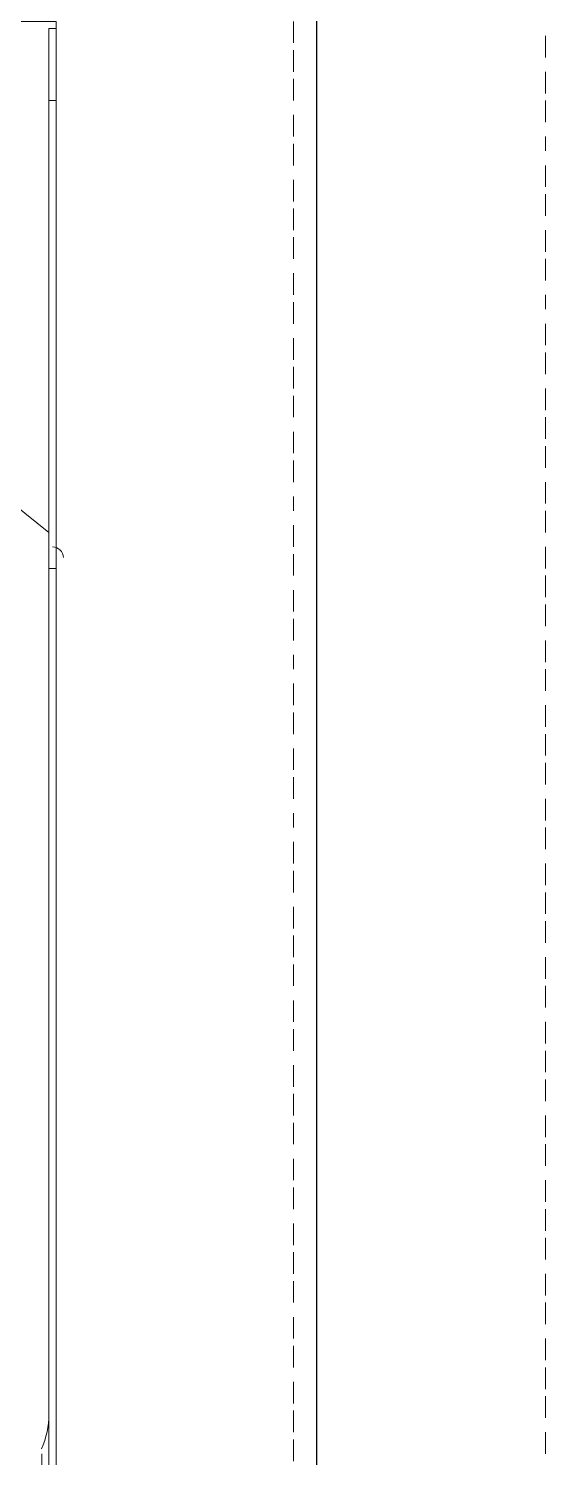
# Model space of a CAD drawing. Header units: millimetres. Extents: x 42 to 552, y 43 to 535.
# Drawn here: x 475.0492 to 475.1411, y 496.0062 to 496.2602 of the extents above; entities that cross this region are included whole.
import ezdxf

# ---------------------------------------------------------------- set-up
doc = ezdxf.new("R2010")
doc.units = ezdxf.units.MM
doc.header["$LTSCALE"] = 0.75
doc.header["$MEASUREMENT"] = 0
doc.layers.add('PDF_0', color=7, linetype='Continuous')
doc.layers.add('PENA_05', color=5, linetype='Continuous')

msp = doc.modelspace()

# ---------------------------------------------------------------- linework, layer by layer
at = {"layer": 'PDF_0', "lineweight": 18}
for points in [[(475.0451139376069, 496.2461017824165), (474.9043478181698, 496.2473814744116), (474.9043478181698, 496.2588987023654), (474.8889915142313, 496.2588987023654), (474.8889915142313, 496.2473814744116), (474.8864321302417, 496.2473814744116), (474.8864321302417, 496.2614580863552), (474.9081868941544, 496.2614580863552), (474.9081868941544, 496.264017470345), (474.9094665861494, 496.264017470345), (474.9107462781444, 496.252500242391), (475.0463936296019, 496.2512205503962), (475.0463936296019, 496.264017470345), (475.0476733215964, 496.264017470345), (475.0476733215964, 496.2614580863552), (475.0540717815711, 496.2614580863552), (475.0540717815711, 496.2601783943602), (475.0527920895761, 496.2601783943602), (475.0527920895761, 496.0131978393482)], [(475.0963016174019, 496.2614580863552), (475.0963016174019, 496.2576190103706)], [(475.0540717815711, 496.2601783943602), (475.0540717815711, 496.2473814744116), (475.0527920895761, 496.2473814744116)], [(475.1410908372227, 496.2588987023654), (475.1410908372227, 496.2550596263808)], [(475.0963016174019, 496.2563393183756), (475.0963016174019, 496.252500242391)], [(475.1410908372227, 496.252500242391), (475.1410908372227, 496.2486611664064)], [(475.0963016174019, 496.2512205503962), (475.0963016174019, 496.2473814744116)], [(475.0540717815711, 496.2473814744116), (475.0540717815711, 496.1654811867392), (475.0540717815711, 496.1642014947441)], [(475.1410908372227, 496.2473814744116), (475.1410908372227, 496.2435423984269)], [(475.0963016174019, 496.2448220904217), (475.0963016174019, 496.2409830144371)], [(475.0963016174019, 496.2397033224421), (475.0963016174019, 496.2358642464577)], [(475.1410908372227, 496.2409830144371), (475.1410908372227, 496.2384236304473)], [(475.1410908372227, 496.2358642464577), (475.1410908372227, 496.2320251704729)], [(475.0963016174019, 496.2333048624679), (475.0963016174019, 496.2294657864833)], [(475.1410908372227, 496.2307454784781), (475.1410908372227, 496.2269064024935)], [(475.0963016174019, 496.2281860944883), (475.0963016174019, 496.2243470185036)], [(475.1410908372227, 496.2243470185036), (475.1410908372227, 496.220507942519)], [(475.0963016174019, 496.2230673265088), (475.0963016174019, 496.2192282505242)], [(475.1410908372227, 496.2192282505242), (475.1410908372227, 496.2153891745394)], [(475.0963016174019, 496.2166688665344), (475.0963016174019, 496.2128297905498)], [(475.0963016174019, 496.2115500985548), (475.0963016174019, 496.2077110225702)], [(475.1410908372227, 496.2128297905498), (475.1410908372227, 496.21027040656)], [(475.1410908372227, 496.2077110225702), (475.1410908372227, 496.2038719465855)], [(475.0963016174019, 496.2051516385803), (475.0963016174019, 496.2013125625957)], [(475.1410908372227, 496.2025922545907), (475.1410908372227, 496.1987531786061)], [(475.0963016174019, 496.2000328706009), (475.0963016174019, 496.1961937946163)], [(475.1410908372227, 496.1961937946163), (475.1410908372227, 496.1923547186317)], [(475.0963016174019, 496.1949141026213), (475.0963016174019, 496.1910750266367)], [(475.1410908372227, 496.1910750266367), (475.1410908372227, 496.1872359506521)], [(475.0963016174019, 496.1885156426468), (475.0963016174019, 496.1846765666622)], [(475.1410908372227, 496.1859562586573), (475.1410908372227, 496.1821171826726)], [(475.0963016174019, 496.1833968746674), (475.0963016174019, 496.1795577986828)], [(475.1410908372227, 496.1795577986828), (475.1410908372227, 496.1757187226982)], [(475.0963016174019, 496.176998414693), (475.0963016174019, 496.1744390307034)], [(475.1410908372227, 496.1744390307034), (475.1410908372227, 496.1705999547186)], [(475.0963016174019, 496.1718796467136), (475.0963016174019, 496.168040570729)], [(475.0527920895761, 496.1680405707287), (475.0527920895761, 496.1680405707287)], [(475.1410908372227, 496.168040570729), (475.1410908372227, 496.1642014947441)], [(475.0963016174019, 496.166760878734), (475.0963016174019, 496.1629218027493)], [(475.1410908372227, 496.1629218027493), (475.1410908372227, 496.1590827267647)], [(475.0963016174019, 496.1603624187595), (475.0963016174019, 496.1565233427749)], [(475.1410908372227, 496.1578030347699), (475.1410908372227, 496.1539639587851)], [(475.0963016174019, 496.1552436507801), (475.0963016174019, 496.1514045747955)], [(475.1410908372227, 496.1514045747955), (475.1410908372227, 496.1475654988106)], [(475.0963016174019, 496.1488451908057), (475.0963016174019, 496.1462858068159)], [(475.1410908372227, 496.1462858068159), (475.1410908372227, 496.1424467308312)], [(475.0963016174019, 496.143726422826), (475.0963016174019, 496.1398873468414)], [(475.1410908372227, 496.1398873468414), (475.1410908372227, 496.1360482708568)], [(475.0963016174019, 496.1386076548466), (475.0963016174019, 496.134768578862)], [(475.1410908372227, 496.134768578862), (475.1410908372227, 496.1309295028774)], [(475.0963016174019, 496.1322091948722), (475.0963016174019, 496.1283701188876)], [(475.1410908372227, 496.1296498108824), (475.1410908372227, 496.1258107348978)], [(475.0963016174019, 496.1270904268926), (475.0963016174019, 496.1232513509079)], [(475.1410908372227, 496.1232513509079), (475.1410908372227, 496.1194122749233)], [(475.0963016174019, 496.1206919669183), (475.0963016174019, 496.1181325829285)], [(475.1410908372227, 496.1181325829285), (475.1410908372227, 496.1142935069439)], [(475.0963016174019, 496.1155731989387), (475.0963016174019, 496.1117341229541)], [(475.1410908372227, 496.1117341229541), (475.1410908372227, 496.1078950469695)], [(475.0963016174019, 496.1104544309593), (475.0963016174019, 496.1066153549747)], [(475.1410908372227, 496.1066153549747), (475.1410908372227, 496.1027762789898)], [(475.0963016174019, 496.1040559709849), (475.0963016174019, 496.1002168950002)], [(475.1410908372227, 496.101496586995), (475.1410908372227, 496.0976575110104)], [(475.0963016174019, 496.0989372030052), (475.0963016174019, 496.0950981270206)], [(475.0963016174019, 496.0938184350258), (475.0963016174019, 496.0899793590412)], [(475.1410908372227, 496.0950981270206), (475.1410908372227, 496.091259051036)], [(475.1410908372227, 496.0899793590412), (475.1410908372227, 496.0861402830564)], [(475.0963016174019, 496.0874199750514), (475.0963016174019, 496.0835808990668)], [(475.1410908372227, 496.0835808990668), (475.1410908372227, 496.0797418230821)], [(475.0963016174019, 496.0823012070717), (475.0963016174019, 496.0784621310871)], [(475.1410908372227, 496.0784621310871), (475.1410908372227, 496.0746230551025)], [(475.0963016174019, 496.0759027470975), (475.0963016174019, 496.0720636711127)], [(475.1410908372227, 496.0733433631077), (475.1410908372227, 496.0695042871231)], [(475.0963016174019, 496.0707839791179), (475.0963016174019, 496.0669449031333)], [(475.1410908372227, 496.0669449031333), (475.1410908372227, 496.0631058271487)], [(475.0963016174019, 496.0656652111383), (475.0963016174019, 496.0618261351536)], [(475.1410908372227, 496.0618261351536), (475.1410908372227, 496.057987059169)], [(475.0963016174019, 496.059266751164), (475.0963016174019, 496.0554276751792)], [(475.0963016174019, 496.0541479831844), (475.0963016174019, 496.0503089071998)], [(475.1410908372227, 496.0554276751792), (475.1410908372227, 496.0515885991948)], [(475.1410908372227, 496.0503089071998), (475.1410908372227, 496.0464698312152)], [(475.0963016174019, 496.04774952321), (475.0963016174019, 496.0439104472254)], [(475.1410908372227, 496.0451901392204), (475.1410908372227, 496.0413510632355)], [(475.0963016174019, 496.0426307552306), (475.0963016174019, 496.0387916792459)], [(475.1410908372227, 496.0387916792459), (475.1410908372227, 496.0349526032613)], [(475.0963016174019, 496.0375119872509), (475.0963016174019, 496.0336729112663)], [(475.1410908372227, 496.0336729112663), (475.1410908372227, 496.0298338352817)], [(475.0963016174019, 496.0311135272765), (475.0963016174019, 496.0272744512919)], [(475.0963016174019, 496.0259947592971), (475.0963016174019, 496.0221556833125)], [(475.1410908372227, 496.0272744512919), (475.1410908372227, 496.0234353753073)], [(475.1410908372227, 496.0221556833125), (475.1410908372227, 496.0183166073278)], [(475.0963016174019, 496.0195962993226), (475.0963016174019, 496.015757223338)], [(475.1410908372227, 496.0170369153328), (475.1410908372227, 496.0131978393482)], [(475.0963016174019, 496.0144775313432), (475.0963016174019, 496.0106384553584)], [(475.1410908372227, 496.0106384553584), (475.1410908372227, 496.0067993793738)], [(475.0963016174019, 496.0093587633636), (475.0963016174019, 496.005519687379)], [(475.0515123975811, 496.0067993793738), (475.0515123975811, 495.896745867814)]]:
    msp.add_lwpolyline(points, dxfattribs=at)
at = {"layer": 'PDF_0', "lineweight": 0}
msp.add_lwpolyline([(475.0527920895761, 496.1705999547186), (475.0463936296019, 496.175718722698)], dxfattribs=at)
at = {"layer": 'PDF_0', "color": 8, "lineweight": 18, "true_color": 0x808080}
msp.add_lwpolyline([(475.0527920895761, 496.1680405707287), (475.0527920895761, 496.1642014947441)], dxfattribs=at)
at = {"layer": 'PDF_0', "lineweight": 18}
msp.add_lwpolyline([(475.0540717815711, 496.1642014947441), (475.0540717815711, 495.9978415354095), (475.0527920895761, 495.9978415354095), (475.0527920895761, 496.1642014947441)], close=True, dxfattribs=at)
for centre, radius, start, end in [((475.0534312354516, 496.1661204605849), 0.001920238241818439, 0.02089009810932953, 89.9791098686704), ((475.0380744520962, 496.0138393087433), 0.01471827741546763, 335.3153352527036, 359.9936803857223)]:
    msp.add_arc(centre, radius, start, end, dxfattribs=at)
at = {"layer": 'PENA_05', "linetype": 'Continuous'}
msp.add_line((475.1004496348492, 495.5115585973537), (475.1004496348492, 498.1115585973536), dxfattribs=at)

doc.saveas('drawing.dxf')
